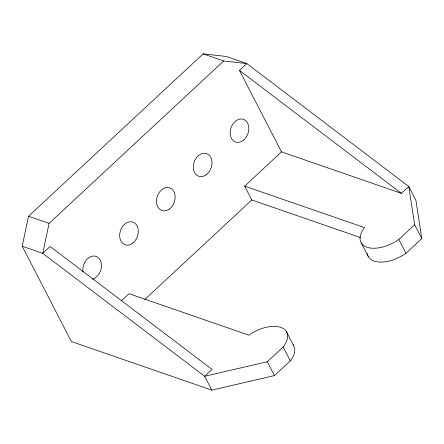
<?xml version="1.0" encoding="UTF-8"?>
<svg xmlns="http://www.w3.org/2000/svg" width="444" height="444" viewBox="0 0 444 444"><rect width="100%" height="100%" fill="white"/><g stroke="black" fill="none" stroke-linecap="round" stroke-linejoin="round"><path stroke-width="0.67" d="M293.018 344.683A27.939 15.135 -27.3 0 1 290.293 360.867L274.453 375.596L211.832 390.121L71.384 341.53L22.2 246.242L28.527 216.25L203.136 53.879L226.279 56.466L246.831 63.575L408.763 186.502L415.906 200.344L421.8 238.572L405.96 253.302A27.939 15.135 -27.3 0 1 367.266 253.441M421.8 238.572L414.652 224.731L408.763 186.502L401.393 193.351L281.502 151.87L239.466 70.424L246.831 63.575L223.687 60.989L49.079 223.36L42.752 253.352L204.684 376.279L211.832 390.121M121.423 300.727L128.993 293.689L248.89 335.17A27.939 15.135 -27.3 0 1 280.752 327.394A27.939 15.135 -27.3 0 1 283.144 347.025L290.293 360.867M360.567 237.601L251.809 199.972L244.661 186.125L281.502 151.87M144.766 299.511L251.809 199.972M22.2 246.242L42.752 253.352L50.122 246.503L212.054 369.425L204.684 376.279L267.305 361.755L283.144 347.025M244.661 186.125L364.557 227.606A27.939 15.135 -27.3 0 0 366.949 247.236A27.939 15.135 -27.3 0 0 398.812 239.46L414.652 224.731M203.136 53.879L223.687 60.989M28.527 216.25L49.079 223.36M239.466 70.424L401.393 193.351M398.812 239.46L405.96 253.302M361.194 242.846L368.342 256.693M286.508 331.779L293.656 345.626M267.305 361.755L274.453 375.596M82.978 271.961A11.994 8.958 -70.9 0 1 90.837 256.588A11.994 8.958 -70.9 0 1 101.432 264.596A11.994 8.958 -70.9 0 1 92.463 279.132M243.123 140.459A11.994 8.958 -70.9 0 0 245.105 120.213A11.994 8.958 -70.9 0 0 230.225 131.346A11.994 8.958 -70.9 0 0 243.123 140.459M132.762 243.107A11.994 8.958 -70.9 0 0 134.46 222.888A11.994 8.958 -70.9 0 0 119.697 234.327A11.994 8.958 -70.9 0 0 132.762 243.107M206.049 174.881A11.994 8.958 -70.9 0 0 208.469 154.617A11.994 8.958 -70.9 0 0 193.423 165.29A11.994 8.958 -70.9 0 0 206.049 174.881M169.38 209.019A11.994 8.958 -70.9 0 0 171.489 188.767A11.994 8.958 -70.9 0 0 156.56 199.772A11.994 8.958 -70.9 0 0 169.38 209.019"/></g></svg>
